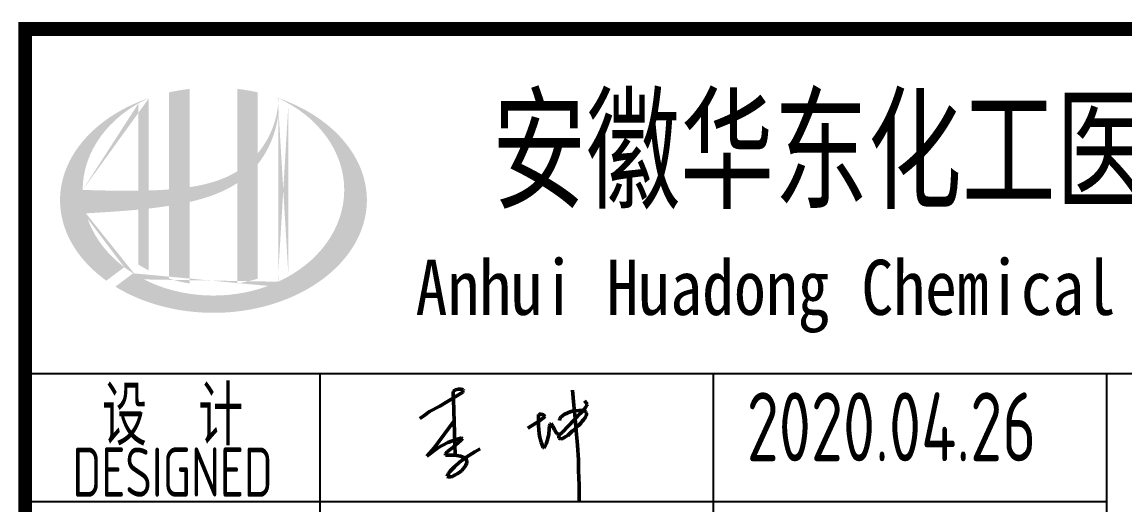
# Model space of a CAD drawing. Extents: x 4532298 to 10139194, y -639876 to -207028.
# Drawn here: x 5196285 to 5201893, y -345576 to -343124 of the extents above; entities that cross this region are included whole.
import ezdxf
from ezdxf.enums import TextEntityAlignment as Align

# ---------------------------------------------------------------- set-up
doc = ezdxf.new("R2010")
doc.units = 0
doc.header["$LTSCALE"] = 1000
doc.header["$MEASUREMENT"] = 0
doc.linetypes.add('2', pattern=[18.5, 12, -3, 0.5, -3])
doc.layers.get('0').update_dxf_attribs({"linetype": 'CONTINUOUS'})
doc.styles.add('AHD', font='sceie.shx', dxfattribs={"width": 0.7, "bigfont": 'sceic.shx'})
doc.styles.add('ECEC_TQ_S', font='')
doc.styles.add('sceie', font='sceie.shx', dxfattribs={"width": 0.7, "bigfont": 'sceic.shx'})
doc.styles.get('ECEC_TQ_S').set_extended_font_data('SimSun')

# ---------------------------------------------------------------- blocks, each defined once
blk = doc.blocks.new('qm')
at = {"lineweight": 50}
for p, q in [((-943465.8, -984521.4), (-943349.4, -984450.5)), ((-943396.1, -984445.4), (-943398.8, -984448.7)), ((-943398.8, -984448.7), (-943398.8, -984459)), ((-943398.8, -984459), (-943396.1, -984488.1)), ((-943386.4, -984438.4), (-943396.1, -984445.4)), ((-943370.6, -984436), (-943386.4, -984438.4)), ((-943358.3, -984436), (-943370.6, -984436)), ((-943347.6, -984439), (-943358.3, -984436)), ((-943349.4, -984450.5), (-943345.2, -984444.2)), ((-943345.2, -984444.2), (-943347.6, -984439)), ((-942790.9, -984440.7), (-942784.5, -984517.7)), ((-943518.6, -984549.7), (-943465.8, -984521.4)), ((-943396.1, -984488.1), (-943388.7, -984770.8)), ((-942784.5, -984517.7), (-942777.6, -984585.2)), ((-942752.8, -984559.9), (-942732.9, -984539.7)), ((-942732.9, -984539.7), (-942725.5, -984529.5)), ((-942718.3, -984507.7), (-942730.2, -984494.8)), ((-942725.5, -984529.5), (-942719.1, -984516.7)), ((-942719.1, -984516.7), (-942717.3, -984511)), ((-942717.3, -984511), (-942718.3, -984507.7)), ((-943568.4, -984584.4), (-943547.1, -984570.6)), ((-943547.1, -984570.6), (-943518.6, -984549.7)), ((-942978.2, -984608), (-942959.2, -984595.7)), ((-942960.5, -984562), (-942964.8, -984565.1)), ((-942964.8, -984565.1), (-942964.8, -984617.8)), ((-942950, -984562), (-942960.5, -984562)), ((-942959.2, -984595.7), (-942938.6, -984581.8)), ((-942941.4, -984566.4), (-942950, -984562)), ((-942930.9, -984574.6), (-942941.4, -984566.4)), ((-942938.6, -984581.8), (-942930.9, -984574.6)), ((-942857.2, -984594.1), (-942856.4, -984584.4)), ((-942856.4, -984584.4), (-942848.4, -984575.4)), ((-942848.4, -984575.4), (-942834.4, -984564.4)), ((-942834.4, -984564.4), (-942815.2, -984555.8)), ((-942815.2, -984555.8), (-942795.5, -984547)), ((-942814.3, -984623.8), (-942783, -984590.7)), ((-942795.5, -984547), (-942776.7, -984545.2)), ((-942783, -984590.7), (-942752.8, -984559.9)), ((-942777.6, -984585.2), (-942772.2, -984646.7)), ((-942776.7, -984545.2), (-942759.3, -984544.3)), ((-942759.3, -984544.3), (-942749.6, -984544.3)), ((-942749.6, -984544.3), (-942735.7, -984544.7)), ((-942736.3, -984591.1), (-942742.2, -984598.4)), ((-942730.4, -984584.2), (-942736.3, -984591.1)), ((-942735.7, -984544.7), (-942730, -984545.5)), ((-942725.6, -984577.1), (-942730.4, -984584.2)), ((-942730, -984545.5), (-942723.8, -984550.4)), ((-942722.2, -984570.7), (-942725.6, -984577.1)), ((-942723.8, -984550.4), (-942720.8, -984557)), ((-942719.7, -984563.8), (-942722.2, -984570.7)), ((-942720.8, -984557), (-942719.7, -984563.8)), ((-943393.3, -984596.7), (-943493.3, -984731.8)), ((-943018.8, -984634.4), (-942999.9, -984622.2)), ((-942999.9, -984622.2), (-942978.2, -984608)), ((-942964.8, -984617.8), (-942962.1, -984644.3)), ((-942962.1, -984644.3), (-942958.8, -984675)), ((-942912.2, -984664.1), (-942909.6, -984639.3)), ((-942909.6, -984639.3), (-942907.9, -984623.6)), ((-942907.9, -984623.6), (-942904.7, -984613.7)), ((-942904.7, -984613.7), (-942900.5, -984610.6)), ((-942900.5, -984610.6), (-942892.1, -984623.8)), ((-942892.1, -984623.8), (-942882.9, -984641.9)), ((-942882.9, -984641.9), (-942871.2, -984660.5)), ((-942842.5, -984654.6), (-942814.3, -984623.8)), ((-942792.4, -984649.6), (-942802.7, -984658.6)), ((-942781.5, -984639.7), (-942792.4, -984649.6)), ((-942772.3, -984630.7), (-942781.5, -984639.7)), ((-942761.4, -984620.1), (-942772.3, -984630.7)), ((-942772.2, -984646.7), (-942766.2, -984719.5)), ((-942749.8, -984607.7), (-942761.4, -984620.1)), ((-942742.2, -984598.4), (-942749.8, -984607.7)), ((-943476, -984734.3), (-943425.2, -984707.2)), ((-943425.2, -984707.2), (-943382.4, -984690.6)), ((-943357.6, -984694.6), (-943400.6, -984732)), ((-943382.4, -984690.6), (-943355, -984683.3)), ((-943350.7, -984686.1), (-943357.6, -984694.6)), ((-943355, -984683.3), (-943350.7, -984686.1)), ((-942958.8, -984675), (-942951.1, -984704.5)), ((-942951.1, -984704.5), (-942940.7, -984732.2)), ((-942925, -984714.3), (-942916.9, -984685.4)), ((-942916.9, -984685.4), (-942912.2, -984664.1)), ((-942871.2, -984660.5), (-942856.6, -984667.4)), ((-942860.9, -984673.9), (-942855.7, -984666.2)), ((-942860.9, -984684.9), (-942860.9, -984673.9)), ((-942850.6, -984688.5), (-942860.9, -984684.9)), ((-942855.7, -984666.2), (-942842.5, -984654.6)), ((-942840.3, -984686.5), (-942850.6, -984688.5)), ((-942827.9, -984678.2), (-942840.3, -984686.5)), ((-942815.9, -984670.1), (-942827.9, -984678.2)), ((-942802.7, -984658.6), (-942815.9, -984670.1)), ((-943493.3, -984731.8), (-943532.7, -984775.8)), ((-943532.7, -984775.8), (-943476, -984734.3)), ((-943426.7, -984752.5), (-943437.7, -984764.8)), ((-943400.6, -984732), (-943426.7, -984752.5)), ((-943328.1, -984779), (-943287.8, -984753.7)), ((-943287.8, -984753.7), (-943261.2, -984739.1)), ((-942940.7, -984732.2), (-942935, -984735.3)), ((-942935, -984735.3), (-942925, -984714.3)), ((-942766.2, -984719.5), (-942760.9, -984794)), ((-943437.7, -984764.8), (-943437.7, -984770)), ((-943437.7, -984770), (-943392.9, -984770)), ((-943392.9, -984770), (-943380.2, -984772.5)), ((-943391, -984829.4), (-943365.3, -984806.5)), ((-943380.2, -984772.5), (-943361.5, -984776)), ((-943365.3, -984806.5), (-943328.1, -984779)), ((-943361.5, -984776), (-943344.6, -984782.3)), ((-943344.6, -984782.3), (-943334.6, -984788.5)), ((-943334.6, -984788.5), (-943328.5, -984800.6)), ((-943328.5, -984809.7), (-943333, -984820.9)), ((-943328.5, -984800.6), (-943328.5, -984809.7)), ((-942760.9, -984794), (-942760.9, -984848.2)), ((-943427.9, -984878.6), (-943422.3, -984863.8)), ((-943422.3, -984863.8), (-943413.6, -984852.5)), ((-943413.6, -984852.5), (-943391, -984829.4)), ((-943397, -984875.8), (-943401.6, -984879.3)), ((-943387.2, -984871.2), (-943397, -984875.8)), ((-943377.6, -984865.5), (-943387.2, -984871.2)), ((-943364.9, -984856.8), (-943377.6, -984865.5)), ((-943354.6, -984848.2), (-943364.9, -984856.8)), ((-943347.5, -984841), (-943354.6, -984848.2)), ((-943340.3, -984832.4), (-943347.5, -984841)), ((-943333, -984820.9), (-943340.3, -984832.4)), ((-942760.9, -984848.2), (-942758, -984923.5)), ((-943424, -984881), (-943427.9, -984878.6)), ((-943412.8, -984881), (-943424, -984881)), ((-943401.6, -984879.3), (-943412.8, -984881)), ((-942758, -984923.5), (-942758, -985007.1))]:
    blk.add_line(p, q, dxfattribs=at)
at = {"style": 'sceie', "width": 0.8}
for p in [(-941169.6, -984626.3), (-941208.7, -985276.9), (-941182.6, -985940.5), (-941143.6, -986591.1), (-941130.5, -987189.7)]:
    blk.add_attdef('2020.04.26', text='', height=350, dxfattribs=at).set_placement(p, align=Align.MIDDLE)

msp = doc.modelspace()

# ---------------------------------------------------------------- hatches: boundary and pattern name
h = msp.add_hatch(color=256)
edge = h.paths.add_edge_path()
edge.add_spline(control_points=[(5197136.8, -344037.2), (5197142.9, -344035.8), (5197149, -344034.4), (5197198.1, -344022.5), (5197240.7, -344009.5), (5197315.7, -343978.4), (5197348.6, -343961.4), (5197379.5, -343940.8)], knot_values=[61.629012, 61.629012, 61.629012, 61.629012, 63.330431, 63.330431, 75.353634, 75.353634, 85.398649, 85.398649, 85.398649, 85.398649], degree=3, periodic=0)
edge.add_line((5197379.5, -343940.8), (5197379.5, -344451.1))
edge.add_spline(control_points=[(5197379.5, -344451.1), (5197396.6, -344448.3), (5197413.6, -344445), (5197448.4, -344436.9), (5197466.1, -344432.1), (5197483.5, -344426.6)], knot_values=[4.908456, 4.908456, 4.908456, 4.908456, 4.992821, 4.992821, 5.083034, 5.083034, 5.083034, 5.083034], degree=3, periodic=0)
edge.add_line((5197483.5, -344426.6), (5197483.5, -343845.2))
edge.add_spline(control_points=[(5197483.5, -343845.2), (5197492.1, -343834.3), (5197500.3, -343822.9), (5197526.4, -343783.3), (5197542.1, -343753.3), (5197571.3, -343680.5), (5197582.5, -343636.7), (5197587.2, -343591.4), (5197587.4, -343590.1), (5197587.5, -343588.9)], knot_values=[97.991744, 97.991744, 97.991744, 97.991744, 101.64219, 101.64219, 110.337975, 110.337975, 121.934322, 121.934322, 122.270691, 122.270691, 122.270691, 122.270691], degree=3, periodic=0)
edge.add_line((5197587.5, -343588.9), (5197587.5, -343518.4))
edge.add_spline(control_points=[(5197587.5, -343518.4), (5197587.4, -343526.1), (5197587, -343533.8), (5197586.5, -343541.5)], knot_values=[126.194075, 126.194075, 126.194075, 126.194075, 128.396762, 128.396762, 128.396762, 128.396762], degree=3, periodic=0)
edge.add_spline(control_points=[(5197586.5, -343541.5), (5197586, -343547.7), (5197585.4, -343553.9), (5197584.6, -343560.1)], knot_values=[124.417049, 124.417049, 124.417049, 124.417049, 126.194075, 126.194075, 126.194075, 126.194075], degree=3, periodic=0)
edge.add_spline(control_points=[(5197584.6, -343560.1), (5197583.5, -343569.2), (5197582, -343578.3), (5197580.2, -343587.4)], knot_values=[121.80529, 121.80529, 121.80529, 121.80529, 124.417049, 124.417049, 124.417049, 124.417049], degree=3, periodic=0)
edge.add_spline(control_points=[(5197580.2, -343587.4), (5197577.8, -343599.6), (5197574.9, -343611.7), (5197571.4, -343623.7)], knot_values=[118.31574, 118.31574, 118.31574, 118.31574, 121.80529, 121.80529, 121.80529, 121.80529], degree=3, periodic=0)
edge.add_spline(control_points=[(5197571.4, -343623.7), (5197567.9, -343635.8), (5197563.8, -343647.9), (5197559.3, -343659.7)], knot_values=[114.795988, 114.795988, 114.795988, 114.795988, 118.31574, 118.31574, 118.31574, 118.31574], degree=3, periodic=0)
edge.add_spline(control_points=[(5197559.3, -343659.7), (5197554.8, -343671.4), (5197549.8, -343682.9), (5197544.4, -343694.3)], knot_values=[111.329641, 111.329641, 111.329641, 111.329641, 114.795988, 114.795988, 114.795988, 114.795988], degree=3, periodic=0)
edge.add_spline(control_points=[(5197544.4, -343694.3), (5197538.9, -343705.8), (5197532.9, -343717.2), (5197526.4, -343728.3)], knot_values=[107.79529, 107.79529, 107.79529, 107.79529, 111.329641, 111.329641, 111.329641, 111.329641], degree=3, periodic=0)
edge.add_spline(control_points=[(5197526.4, -343728.3), (5197520.1, -343739.1), (5197513.4, -343749.6), (5197506.2, -343759.9)], knot_values=[104.343579, 104.343579, 104.343579, 104.343579, 107.79529, 107.79529, 107.79529, 107.79529], degree=3, periodic=0)
edge.add_spline(control_points=[(5197506.2, -343759.9), (5197499, -343770.3), (5197491.4, -343780.3), (5197483.5, -343790)], knot_values=[100.8507, 100.8507, 100.8507, 100.8507, 104.343579, 104.343579, 104.343579, 104.343579], degree=3, periodic=0)
edge.add_line((5197483.5, -343790), (5197483.5, -343480.8))
edge.add_spline(control_points=[(5197483.5, -343480.8), (5197449.4, -343473.2), (5197414.6, -343467.3), (5197379.5, -343463.2)], knot_values=[4.423999, 4.423999, 4.423999, 4.423999, 4.558741, 4.558741, 4.558741, 4.558741], degree=3, periodic=0)
edge.add_line((5197379.5, -343463.2), (5197379.5, -343881.4))
edge.add_spline(control_points=[(5197379.5, -343881.4), (5197307.5, -343925.9), (5197223.3, -343949.1), (5197136.8, -343962.2)], knot_values=[63.246215, 63.246215, 63.246215, 63.246215, 87.689124, 87.689124, 87.689124, 87.689124], degree=3, periodic=0)
edge.add_line((5197136.8, -343962.2), (5197136.8, -343463.2))
edge.add_spline(control_points=[(5197136.8, -343463.2), (5197101.6, -343467.3), (5197066.9, -343473.2), (5197032.8, -343480.8)], knot_values=[4.866038, 4.866038, 4.866038, 4.866038, 5.000777, 5.000777, 5.000777, 5.000777], degree=3, periodic=0)
edge.add_line((5197032.8, -343480.8), (5197032.8, -343973.6))
edge.add_spline(control_points=[(5197032.8, -343973.6), (5197031.1, -343973.7), (5196996.2, -343976.4), (5196961.6, -343978.1), (5196928.8, -343979.1)], knot_values=[43.657356, 43.657356, 43.657356, 43.657356, 44.134253, 53.497092, 53.497092, 53.497092, 53.497092], degree=3, periodic=0)
edge.add_line((5196928.8, -343979.1), (5196928.8, -343510))
edge.add_spline(control_points=[(5196928.8, -343510), (5196911.8, -343515.9), (5196895, -343522.2), (5196878.6, -343528.9)], knot_values=[5.14157, 5.14157, 5.14157, 5.14157, 5.212921, 5.212921, 5.212921, 5.212921], degree=3, periodic=0)
edge.add_spline(control_points=[(5196878.6, -343528.9), (5196871.7, -343531.7), (5196864.9, -343534.6), (5196832.6, -343548.8), (5196808.1, -343561.1), (5196784.6, -343574.3)], knot_values=[5.212921, 5.212921, 5.212921, 5.212921, 5.24296, 5.24296, 5.355623, 5.355623, 5.355623, 5.355623], degree=3, periodic=0)
edge.add_spline(control_points=[(5196784.6, -343574.3), (5196769.7, -343582.6), (5196755.3, -343591.4), (5196741.3, -343600.5)], knot_values=[5.355623, 5.355623, 5.355623, 5.355623, 5.426974, 5.426974, 5.426974, 5.426974], degree=3, periodic=0)
edge.add_spline(control_points=[(5196741.3, -343600.5), (5196733.9, -343605.3), (5196726.6, -343610.2), (5196713.1, -343619.7), (5196706.9, -343624.2), (5196700.7, -343628.8)], knot_values=[5.426974, 5.426974, 5.426974, 5.426974, 5.464765, 5.464765, 5.498325, 5.498325, 5.498325, 5.498325], degree=3, periodic=0)
edge.add_spline(control_points=[(5196700.7, -343628.8), (5196674.7, -343648.4), (5196650.6, -343669.3), (5196628.7, -343691.2)], knot_values=[5.498325, 5.498325, 5.498325, 5.498325, 5.641027, 5.641027, 5.641027, 5.641027], degree=3, periodic=0)
edge.add_spline(control_points=[(5196628.7, -343691.2), (5196621.7, -343698.2), (5196614.9, -343705.3), (5196594.5, -343727.9), (5196581.6, -343743.8), (5196569.8, -343760)], knot_values=[5.641027, 5.641027, 5.641027, 5.641027, 5.686569, 5.686569, 5.783729, 5.783729, 5.783729, 5.783729], degree=3, periodic=0)
edge.add_spline(control_points=[(5196569.8, -343760), (5196554.7, -343780.7), (5196541.4, -343802.1), (5196528.3, -343827.1), (5196526.7, -343830.3), (5196525.1, -343833.4)], knot_values=[5.783729, 5.783729, 5.783729, 5.783729, 5.908374, 5.908374, 5.92643, 5.92643, 5.92643, 5.92643], degree=3, periodic=0)
edge.add_spline(control_points=[(5196525.1, -343833.4), (5196512.6, -343858.6), (5196502.6, -343884.2), (5196495.1, -343910.2)], knot_values=[5.92643, 5.92643, 5.92643, 5.92643, 6.069132, 6.069132, 6.069132, 6.069132], degree=3, periodic=0)
edge.add_spline(control_points=[(5196495.1, -343910.2), (5196491.9, -343921.3), (5196489.1, -343932.4), (5196483.7, -343958.6), (5196481.5, -343973.6), (5196480, -343988.7)], knot_values=[6.069132, 6.069132, 6.069132, 6.069132, 6.130179, 6.130179, 6.211834, 6.211834, 6.211834, 6.211834], degree=3, periodic=0)
edge.add_spline(control_points=[(5196480, -343988.7), (5196478.8, -344001.8), (5196478.1, -344015), (5196478.1, -344028.2)], knot_values=[6.211834, 6.211834, 6.211834, 6.211834, 6.283185, 6.283185, 6.283185, 6.283185], degree=3, periodic=0)
edge.add_spline(control_points=[(5196478.1, -344028.2), (5196478.1, -344037.6), (5196478.5, -344046.9), (5196479.1, -344056.2)], knot_values=[6.283185, 6.283185, 6.283185, 6.283185, 6.333655, 6.333655, 6.333655, 6.333655], degree=3, periodic=0)
edge.add_spline(control_points=[(5196479.1, -344056.2), (5196480.3, -344074.9), (5196482.9, -344093.5), (5196486.6, -344112)], knot_values=[6.333655, 6.333655, 6.333655, 6.333655, 6.434594, 6.434594, 6.434594, 6.434594], degree=3, periodic=0)
edge.add_spline(control_points=[(5196486.6, -344112), (5196486.9, -344113.2), (5196487.1, -344114.4), (5196491.1, -344132.9), (5196495.8, -344150.1), (5196501.7, -344167.1)], knot_values=[6.434594, 6.434594, 6.434594, 6.434594, 6.441278, 6.441278, 6.535532, 6.535532, 6.535532, 6.535532], degree=3, periodic=0)
edge.add_spline(control_points=[(5196501.7, -344167.1), (5196507.9, -344185.4), (5196515.4, -344203.4), (5196524.2, -344221.2)], knot_values=[6.535532, 6.535532, 6.535532, 6.535532, 6.636471, 6.636471, 6.636471, 6.636471], degree=3, periodic=0)
edge.add_spline(control_points=[(5196524.2, -344221.2), (5196526.4, -344225.7), (5196528.7, -344230.1), (5196538, -344247.8), (5196545.7, -344260.8), (5196554.1, -344273.6)], knot_values=[6.636471, 6.636471, 6.636471, 6.636471, 6.661894, 6.661894, 6.73741, 6.73741, 6.73741, 6.73741], degree=3, periodic=0)
edge.add_spline(control_points=[(5196554.1, -344273.6), (5196565.3, -344290.8), (5196577.6, -344307.6), (5196591.2, -344324)], knot_values=[6.73741, 6.73741, 6.73741, 6.73741, 6.838349, 6.838349, 6.838349, 6.838349], degree=3, periodic=0)
edge.add_spline(control_points=[(5196591.2, -344324), (5196597.1, -344331.1), (5196603.2, -344338.2), (5196617.8, -344354.2), (5196626.3, -344363), (5196635.2, -344371.6)], knot_values=[6.838349, 6.838349, 6.838349, 6.838349, 6.88251, 6.88251, 6.939288, 6.939288, 6.939288, 6.939288], degree=3, periodic=0)
edge.add_spline(control_points=[(5196635.2, -344371.6), (5196651, -344387), (5196667.8, -344401.8), (5196685.7, -344416)], knot_values=[6.939288, 6.939288, 6.939288, 6.939288, 7.040227, 7.040227, 7.040227, 7.040227], degree=3, periodic=0)
edge.add_spline(control_points=[(5196685.7, -344416), (5196694.7, -344423.1), (5196703.9, -344430.1), (5196713.3, -344436.9)], knot_values=[7.040227, 7.040227, 7.040227, 7.040227, 7.090696, 7.090696, 7.090696, 7.090696], degree=3, periodic=0)
edge.add_line((5196713.3, -344436.9), (5196804.5, -344368.5))
edge.add_ellipse((5197258.1, -343976.2), major_axis=(665, 0), ratio=0.806676, start_angle=192.819, end_angle=226.9853, ccw=False)
edge.add_spline(control_points=[(5196609.7, -344095.3), (5196633.7, -344093.8), (5196657.8, -344092.3), (5196746.5, -344086.8), (5196811.3, -344082.5), (5196876.8, -344076.2)], knot_values=[11.398263, 11.398263, 11.398263, 11.398263, 18.40729, 18.40729, 37.18094, 37.18094, 37.18094, 37.18094], degree=3, periodic=0)
edge.add_line((5196876.8, -344076.2), (5196876.8, -344355.2))
edge.add_spline(control_points=[(5196876.8, -344355.2), (5196880.4, -344357.5), (5196884, -344359.7), (5196900.9, -344369.9), (5196914.7, -344377.4), (5196928.8, -344384.6)], knot_values=[4.049945, 4.049945, 4.049945, 4.049945, 4.072021, 4.072021, 4.153257, 4.153257, 4.153257, 4.153257], degree=3, periodic=0)
edge.add_line((5196928.8, -344384.6), (5196928.8, -344070.7))
edge.add_spline(control_points=[(5196928.8, -344070.7), (5196961, -344067), (5196993.4, -344062.8), (5197028.2, -344057.4), (5197030.5, -344057.1), (5197032.8, -344056.7)], knot_values=[42.135009, 42.135009, 42.135009, 42.135009, 51.307228, 51.307228, 51.948574, 51.948574, 51.948574, 51.948574], degree=3, periodic=0)
edge.add_line((5197032.8, -344056.7), (5197032.8, -344426.7))
edge.add_spline(control_points=[(5197032.8, -344426.7), (5197066.4, -344437.2), (5197101.3, -344445.4), (5197136.8, -344451.1)], knot_values=[4.34174, 4.34174, 4.34174, 4.34174, 4.516316, 4.516316, 4.516316, 4.516316], degree=3, periodic=0)
edge.add_line((5197136.8, -344451.1), (5197136.8, -344037.2))
edge = h.paths.add_edge_path(flags=16)
edge.add_ellipse((5197258.1, -343976.2), major_axis=(665, 0), ratio=0.806676, start_angle=124.9875, end_angle=179.999, ccw=False)
edge.add_line((5196876.8, -343536.7), (5196876.8, -343980.3))
edge.add_spline(control_points=[(5196876.8, -343980.3), (5196781.5, -343981.6), (5196687.5, -343978.6), (5196593.1, -343976.2)], knot_values=[11.27373, 11.27373, 11.27373, 11.27373, 38.687513, 38.687513, 38.687513, 38.687513], degree=3, periodic=0)
edge = h.paths.add_edge_path()
edge.add_spline(control_points=[(5196759.3, -344467.4), (5196790.4, -344486.4), (5196823.5, -344503.6), (5196908.1, -344540.9), (5196961.4, -344558.7), (5197072.1, -344585.3), (5197129.6, -344594), (5197245.7, -344601.8), (5197304.4, -344600.8), (5197420, -344589.4), (5197476.8, -344578.8), (5197585.9, -344548.8), (5197638, -344529.2), (5197734.9, -344482.4), (5197779.7, -344455), (5197859.6, -344394.1), (5197894.8, -344360.5), (5197954.1, -344289), (5197978.3, -344251.1), (5198014.6, -344173), (5198026.9, -344132.8), (5198039.5, -344051.6), (5198039.8, -344010.6), (5198028.3, -343929.1), (5198016.5, -343888.6), (5197980.9, -343809.9), (5197957.1, -343771.7), (5197898.3, -343699.5), (5197863.2, -343665.6), (5197783.4, -343603.9), (5197738.7, -343576.2), (5197657.5, -343536.5), (5197623.1, -343522.2), (5197587.5, -343510)], knot_values=[0.886421, 0.886421, 0.886421, 0.886421, 1.040557, 1.040557, 1.261172, 1.261172, 1.481788, 1.481788, 1.702404, 1.702404, 1.92302, 1.92302, 2.143636, 2.143636, 2.364252, 2.364252, 2.584868, 2.584868, 2.805484, 2.805484, 3.026099, 3.026099, 3.246715, 3.246715, 3.46852, 3.46852, 3.690325, 3.690325, 3.91213, 3.91213, 4.133935, 4.133935, 4.283209, 4.283209, 4.283209, 4.283209], degree=3, periodic=0)
edge.add_line((5197587.5, -343510), (5197587.5, -343510.1))
edge.add_spline(control_points=[(5197587.5, -343510.2), (5197587.5, -343512.9), (5197587.5, -343515.7), (5197587.5, -343518.4)], knot_values=[128.396762, 128.396762, 128.396762, 128.396762, 129.192193, 129.192193, 129.192193, 129.192193], degree=3, periodic=0)
edge.add_line((5197587.5, -343518.4), (5197587.5, -344442.3))
edge.add_ellipse((5197258.1, -343976.2), major_axis=(665, 0), ratio=0.806676, start_angle=232.1054, end_angle=299.6833, ccw=False)
edge.add_line((5196849.7, -344399.6), (5196759.3, -344467.4))
edge = h.paths.add_edge_path(flags=16)
edge.add_ellipse((5197258.1, -343976.2), major_axis=(665, 0), ratio=0.806676, start_angle=304.9875, end_angle=415.0121, ccw=False)
edge.add_line((5197639.5, -344415.7), (5197639.5, -343536.7))
h = msp.add_hatch(color=256)
edge = h.paths.add_edge_path()
edge.add_spline(control_points=[(5197136.8, -344037.2), (5197142.9, -344035.8), (5197149, -344034.4), (5197198.1, -344022.5), (5197240.7, -344009.5), (5197315.7, -343978.4), (5197348.6, -343961.4), (5197379.5, -343940.8)], knot_values=[61.629012, 61.629012, 61.629012, 61.629012, 63.330431, 63.330431, 75.353634, 75.353634, 85.398649, 85.398649, 85.398649, 85.398649], degree=3, periodic=0)
edge.add_line((5197379.5, -343940.8), (5197379.5, -344451.1))
edge.add_spline(control_points=[(5197379.5, -344451.1), (5197396.6, -344448.3), (5197413.6, -344445), (5197448.4, -344436.9), (5197466.1, -344432.1), (5197483.5, -344426.6)], knot_values=[4.908456, 4.908456, 4.908456, 4.908456, 4.992821, 4.992821, 5.083034, 5.083034, 5.083034, 5.083034], degree=3, periodic=0)
edge.add_line((5197483.5, -344426.6), (5197483.5, -343845.2))
edge.add_spline(control_points=[(5197483.5, -343845.2), (5197492.1, -343834.3), (5197500.3, -343822.9), (5197526.4, -343783.3), (5197542.1, -343753.3), (5197571.3, -343680.5), (5197582.5, -343636.7), (5197587.2, -343591.4), (5197587.4, -343590.1), (5197587.5, -343588.9)], knot_values=[97.991744, 97.991744, 97.991744, 97.991744, 101.64219, 101.64219, 110.337975, 110.337975, 121.934322, 121.934322, 122.270691, 122.270691, 122.270691, 122.270691], degree=3, periodic=0)
edge.add_line((5197587.5, -343588.9), (5197587.5, -343518.4))
edge.add_spline(control_points=[(5197587.5, -343518.4), (5197587.4, -343526.1), (5197587, -343533.8), (5197586.5, -343541.5)], knot_values=[126.194075, 126.194075, 126.194075, 126.194075, 128.396762, 128.396762, 128.396762, 128.396762], degree=3, periodic=0)
edge.add_spline(control_points=[(5197586.5, -343541.5), (5197586, -343547.7), (5197585.4, -343553.9), (5197584.6, -343560.1)], knot_values=[124.417049, 124.417049, 124.417049, 124.417049, 126.194075, 126.194075, 126.194075, 126.194075], degree=3, periodic=0)
edge.add_spline(control_points=[(5197584.6, -343560.1), (5197583.5, -343569.2), (5197582, -343578.3), (5197580.2, -343587.4)], knot_values=[121.80529, 121.80529, 121.80529, 121.80529, 124.417049, 124.417049, 124.417049, 124.417049], degree=3, periodic=0)
edge.add_spline(control_points=[(5197580.2, -343587.4), (5197577.8, -343599.6), (5197574.9, -343611.7), (5197571.4, -343623.7)], knot_values=[118.31574, 118.31574, 118.31574, 118.31574, 121.80529, 121.80529, 121.80529, 121.80529], degree=3, periodic=0)
edge.add_spline(control_points=[(5197571.4, -343623.7), (5197567.9, -343635.8), (5197563.8, -343647.9), (5197559.3, -343659.7)], knot_values=[114.795988, 114.795988, 114.795988, 114.795988, 118.31574, 118.31574, 118.31574, 118.31574], degree=3, periodic=0)
edge.add_spline(control_points=[(5197559.3, -343659.7), (5197554.8, -343671.4), (5197549.8, -343682.9), (5197544.4, -343694.3)], knot_values=[111.329641, 111.329641, 111.329641, 111.329641, 114.795988, 114.795988, 114.795988, 114.795988], degree=3, periodic=0)
edge.add_spline(control_points=[(5197544.4, -343694.3), (5197538.9, -343705.8), (5197532.9, -343717.2), (5197526.4, -343728.3)], knot_values=[107.79529, 107.79529, 107.79529, 107.79529, 111.329641, 111.329641, 111.329641, 111.329641], degree=3, periodic=0)
edge.add_spline(control_points=[(5197526.4, -343728.3), (5197520.1, -343739.1), (5197513.4, -343749.6), (5197506.2, -343759.9)], knot_values=[104.343579, 104.343579, 104.343579, 104.343579, 107.79529, 107.79529, 107.79529, 107.79529], degree=3, periodic=0)
edge.add_spline(control_points=[(5197506.2, -343759.9), (5197499, -343770.3), (5197491.4, -343780.3), (5197483.5, -343790)], knot_values=[100.8507, 100.8507, 100.8507, 100.8507, 104.343579, 104.343579, 104.343579, 104.343579], degree=3, periodic=0)
edge.add_line((5197483.5, -343790), (5197483.5, -343480.8))
edge.add_spline(control_points=[(5197483.5, -343480.8), (5197449.4, -343473.2), (5197414.6, -343467.3), (5197379.5, -343463.2)], knot_values=[4.423999, 4.423999, 4.423999, 4.423999, 4.558741, 4.558741, 4.558741, 4.558741], degree=3, periodic=0)
edge.add_line((5197379.5, -343463.2), (5197379.5, -343881.4))
edge.add_spline(control_points=[(5197379.5, -343881.4), (5197307.5, -343925.9), (5197223.3, -343949.1), (5197136.8, -343962.2)], knot_values=[63.246215, 63.246215, 63.246215, 63.246215, 87.689124, 87.689124, 87.689124, 87.689124], degree=3, periodic=0)
edge.add_line((5197136.8, -343962.2), (5197136.8, -343463.2))
edge.add_spline(control_points=[(5197136.8, -343463.2), (5197101.6, -343467.3), (5197066.9, -343473.2), (5197032.8, -343480.8)], knot_values=[4.866038, 4.866038, 4.866038, 4.866038, 5.000777, 5.000777, 5.000777, 5.000777], degree=3, periodic=0)
edge.add_line((5197032.8, -343480.8), (5197032.8, -343973.6))
edge.add_spline(control_points=[(5197032.8, -343973.6), (5197031.1, -343973.7), (5196996.2, -343976.4), (5196961.6, -343978.1), (5196928.8, -343979.1)], knot_values=[43.657356, 43.657356, 43.657356, 43.657356, 44.134253, 53.497092, 53.497092, 53.497092, 53.497092], degree=3, periodic=0)
edge.add_line((5196928.8, -343979.1), (5196928.8, -343510))
edge.add_spline(control_points=[(5196928.8, -343510), (5196911.8, -343515.9), (5196895, -343522.2), (5196878.6, -343528.9)], knot_values=[5.14157, 5.14157, 5.14157, 5.14157, 5.212921, 5.212921, 5.212921, 5.212921], degree=3, periodic=0)
edge.add_spline(control_points=[(5196878.6, -343528.9), (5196871.7, -343531.7), (5196864.9, -343534.6), (5196832.6, -343548.8), (5196808.1, -343561.1), (5196784.6, -343574.3)], knot_values=[5.212921, 5.212921, 5.212921, 5.212921, 5.24296, 5.24296, 5.355623, 5.355623, 5.355623, 5.355623], degree=3, periodic=0)
edge.add_spline(control_points=[(5196784.6, -343574.3), (5196769.7, -343582.6), (5196755.3, -343591.4), (5196741.3, -343600.5)], knot_values=[5.355623, 5.355623, 5.355623, 5.355623, 5.426974, 5.426974, 5.426974, 5.426974], degree=3, periodic=0)
edge.add_spline(control_points=[(5196741.3, -343600.5), (5196733.9, -343605.3), (5196726.6, -343610.2), (5196713.1, -343619.7), (5196706.9, -343624.2), (5196700.7, -343628.8)], knot_values=[5.426974, 5.426974, 5.426974, 5.426974, 5.464765, 5.464765, 5.498325, 5.498325, 5.498325, 5.498325], degree=3, periodic=0)
edge.add_spline(control_points=[(5196700.7, -343628.8), (5196674.7, -343648.4), (5196650.6, -343669.3), (5196628.7, -343691.2)], knot_values=[5.498325, 5.498325, 5.498325, 5.498325, 5.641027, 5.641027, 5.641027, 5.641027], degree=3, periodic=0)
edge.add_spline(control_points=[(5196628.7, -343691.2), (5196621.7, -343698.2), (5196614.9, -343705.3), (5196594.5, -343727.9), (5196581.6, -343743.8), (5196569.8, -343760)], knot_values=[5.641027, 5.641027, 5.641027, 5.641027, 5.686569, 5.686569, 5.783729, 5.783729, 5.783729, 5.783729], degree=3, periodic=0)
edge.add_spline(control_points=[(5196569.8, -343760), (5196554.7, -343780.7), (5196541.4, -343802.1), (5196528.3, -343827.1), (5196526.7, -343830.3), (5196525.1, -343833.4)], knot_values=[5.783729, 5.783729, 5.783729, 5.783729, 5.908374, 5.908374, 5.92643, 5.92643, 5.92643, 5.92643], degree=3, periodic=0)
edge.add_spline(control_points=[(5196525.1, -343833.4), (5196512.6, -343858.6), (5196502.6, -343884.2), (5196495.1, -343910.2)], knot_values=[5.92643, 5.92643, 5.92643, 5.92643, 6.069132, 6.069132, 6.069132, 6.069132], degree=3, periodic=0)
edge.add_spline(control_points=[(5196495.1, -343910.2), (5196491.9, -343921.3), (5196489.1, -343932.4), (5196483.7, -343958.6), (5196481.5, -343973.6), (5196480, -343988.7)], knot_values=[6.069132, 6.069132, 6.069132, 6.069132, 6.130179, 6.130179, 6.211834, 6.211834, 6.211834, 6.211834], degree=3, periodic=0)
edge.add_spline(control_points=[(5196480, -343988.7), (5196478.8, -344001.8), (5196478.1, -344015), (5196478.1, -344028.2)], knot_values=[6.211834, 6.211834, 6.211834, 6.211834, 6.283185, 6.283185, 6.283185, 6.283185], degree=3, periodic=0)
edge.add_spline(control_points=[(5196478.1, -344028.2), (5196478.1, -344037.6), (5196478.5, -344046.9), (5196479.1, -344056.2)], knot_values=[6.283185, 6.283185, 6.283185, 6.283185, 6.333655, 6.333655, 6.333655, 6.333655], degree=3, periodic=0)
edge.add_spline(control_points=[(5196479.1, -344056.2), (5196480.3, -344074.9), (5196482.9, -344093.5), (5196486.6, -344112)], knot_values=[6.333655, 6.333655, 6.333655, 6.333655, 6.434594, 6.434594, 6.434594, 6.434594], degree=3, periodic=0)
edge.add_spline(control_points=[(5196486.6, -344112), (5196486.9, -344113.2), (5196487.1, -344114.4), (5196491.1, -344132.9), (5196495.8, -344150.1), (5196501.7, -344167.1)], knot_values=[6.434594, 6.434594, 6.434594, 6.434594, 6.441278, 6.441278, 6.535532, 6.535532, 6.535532, 6.535532], degree=3, periodic=0)
edge.add_spline(control_points=[(5196501.7, -344167.1), (5196507.9, -344185.4), (5196515.4, -344203.4), (5196524.2, -344221.2)], knot_values=[6.535532, 6.535532, 6.535532, 6.535532, 6.636471, 6.636471, 6.636471, 6.636471], degree=3, periodic=0)
edge.add_spline(control_points=[(5196524.2, -344221.2), (5196526.4, -344225.7), (5196528.7, -344230.1), (5196538, -344247.8), (5196545.7, -344260.8), (5196554.1, -344273.6)], knot_values=[6.636471, 6.636471, 6.636471, 6.636471, 6.661894, 6.661894, 6.73741, 6.73741, 6.73741, 6.73741], degree=3, periodic=0)
edge.add_spline(control_points=[(5196554.1, -344273.6), (5196565.3, -344290.8), (5196577.6, -344307.6), (5196591.2, -344324)], knot_values=[6.73741, 6.73741, 6.73741, 6.73741, 6.838349, 6.838349, 6.838349, 6.838349], degree=3, periodic=0)
edge.add_spline(control_points=[(5196591.2, -344324), (5196597.1, -344331.1), (5196603.2, -344338.2), (5196617.8, -344354.2), (5196626.3, -344363), (5196635.2, -344371.6)], knot_values=[6.838349, 6.838349, 6.838349, 6.838349, 6.88251, 6.88251, 6.939288, 6.939288, 6.939288, 6.939288], degree=3, periodic=0)
edge.add_spline(control_points=[(5196635.2, -344371.6), (5196651, -344387), (5196667.8, -344401.8), (5196685.7, -344416)], knot_values=[6.939288, 6.939288, 6.939288, 6.939288, 7.040227, 7.040227, 7.040227, 7.040227], degree=3, periodic=0)
edge.add_spline(control_points=[(5196685.7, -344416), (5196694.7, -344423.1), (5196703.9, -344430.1), (5196713.3, -344436.9)], knot_values=[7.040227, 7.040227, 7.040227, 7.040227, 7.090696, 7.090696, 7.090696, 7.090696], degree=3, periodic=0)
edge.add_line((5196713.3, -344436.9), (5196804.5, -344368.5))
edge.add_ellipse((5197258.1, -343976.2), major_axis=(665, 0), ratio=0.806676, start_angle=192.819, end_angle=226.9853, ccw=False)
edge.add_spline(control_points=[(5196609.7, -344095.3), (5196633.7, -344093.8), (5196657.8, -344092.3), (5196746.5, -344086.8), (5196811.3, -344082.5), (5196876.8, -344076.2)], knot_values=[11.398263, 11.398263, 11.398263, 11.398263, 18.40729, 18.40729, 37.18094, 37.18094, 37.18094, 37.18094], degree=3, periodic=0)
edge.add_line((5196876.8, -344076.2), (5196876.8, -344355.2))
edge.add_spline(control_points=[(5196876.8, -344355.2), (5196880.4, -344357.5), (5196884, -344359.7), (5196900.9, -344369.9), (5196914.7, -344377.4), (5196928.8, -344384.6)], knot_values=[4.049945, 4.049945, 4.049945, 4.049945, 4.072021, 4.072021, 4.153257, 4.153257, 4.153257, 4.153257], degree=3, periodic=0)
edge.add_line((5196928.8, -344384.6), (5196928.8, -344070.7))
edge.add_spline(control_points=[(5196928.8, -344070.7), (5196961, -344067), (5196993.4, -344062.8), (5197028.2, -344057.4), (5197030.5, -344057.1), (5197032.8, -344056.7)], knot_values=[42.135009, 42.135009, 42.135009, 42.135009, 51.307228, 51.307228, 51.948574, 51.948574, 51.948574, 51.948574], degree=3, periodic=0)
edge.add_line((5197032.8, -344056.7), (5197032.8, -344426.7))
edge.add_spline(control_points=[(5197032.8, -344426.7), (5197066.4, -344437.2), (5197101.3, -344445.4), (5197136.8, -344451.1)], knot_values=[4.34174, 4.34174, 4.34174, 4.34174, 4.516316, 4.516316, 4.516316, 4.516316], degree=3, periodic=0)
edge.add_line((5197136.8, -344451.1), (5197136.8, -344037.2))
edge = h.paths.add_edge_path(flags=16)
edge.add_ellipse((5197258.1, -343976.2), major_axis=(665, 0), ratio=0.806676, start_angle=124.9875, end_angle=179.999, ccw=False)
edge.add_line((5196876.8, -343536.7), (5196876.8, -343980.3))
edge.add_spline(control_points=[(5196876.8, -343980.3), (5196781.5, -343981.6), (5196687.5, -343978.6), (5196593.1, -343976.2)], knot_values=[11.27373, 11.27373, 11.27373, 11.27373, 38.687513, 38.687513, 38.687513, 38.687513], degree=3, periodic=0)
edge = h.paths.add_edge_path()
edge.add_spline(control_points=[(5196759.3, -344467.4), (5196790.4, -344486.4), (5196823.5, -344503.6), (5196908.1, -344540.9), (5196961.4, -344558.7), (5197072.1, -344585.3), (5197129.6, -344594), (5197245.7, -344601.8), (5197304.4, -344600.8), (5197420, -344589.4), (5197476.8, -344578.8), (5197585.9, -344548.8), (5197638, -344529.2), (5197734.9, -344482.4), (5197779.7, -344455), (5197859.6, -344394.1), (5197894.8, -344360.5), (5197954.1, -344289), (5197978.3, -344251.1), (5198014.6, -344173), (5198026.9, -344132.8), (5198039.5, -344051.6), (5198039.8, -344010.6), (5198028.3, -343929.1), (5198016.5, -343888.6), (5197980.9, -343809.9), (5197957.1, -343771.7), (5197898.3, -343699.5), (5197863.2, -343665.6), (5197783.4, -343603.9), (5197738.7, -343576.2), (5197657.5, -343536.5), (5197623.1, -343522.2), (5197587.5, -343510)], knot_values=[0.886421, 0.886421, 0.886421, 0.886421, 1.040557, 1.040557, 1.261172, 1.261172, 1.481788, 1.481788, 1.702404, 1.702404, 1.92302, 1.92302, 2.143636, 2.143636, 2.364252, 2.364252, 2.584868, 2.584868, 2.805484, 2.805484, 3.026099, 3.026099, 3.246715, 3.246715, 3.46852, 3.46852, 3.690325, 3.690325, 3.91213, 3.91213, 4.133935, 4.133935, 4.283209, 4.283209, 4.283209, 4.283209], degree=3, periodic=0)
edge.add_line((5197587.5, -343510), (5197587.5, -343510.1))
edge.add_spline(control_points=[(5197587.5, -343510.2), (5197587.5, -343512.9), (5197587.5, -343515.7), (5197587.5, -343518.4)], knot_values=[128.396762, 128.396762, 128.396762, 128.396762, 129.192193, 129.192193, 129.192193, 129.192193], degree=3, periodic=0)
edge.add_line((5197587.5, -343518.4), (5197587.5, -344442.3))
edge.add_ellipse((5197258.1, -343976.2), major_axis=(665, 0), ratio=0.806676, start_angle=232.1054, end_angle=299.6833, ccw=False)
edge.add_line((5196849.7, -344399.6), (5196759.3, -344467.4))
edge = h.paths.add_edge_path(flags=16)
edge.add_ellipse((5197258.1, -343976.2), major_axis=(665, 0), ratio=0.806676, start_angle=304.9875, end_angle=415.0121, ccw=False)
edge.add_line((5197639.5, -344415.7), (5197639.5, -343536.7))

# ---------------------------------------------------------------- linework, layer by layer
for p, q in [((5196300.3, -344908.8), (5214300.3, -344908.8)), ((5197800.3, -348158.8), (5197800.3, -344908.8)), ((5199800.3, -348158.8), (5199800.3, -344908.8)), ((5201800.3, -348158.8), (5201800.3, -344908.8)), ((5196300.3, -345558.8), (5201800.3, -345558.8))]:
    msp.add_line(p, q)
msp.add_lwpolyline([(5214300.3, -343158.8, 70, 70, 0), (5196300.3, -343158.8, 70, 70, 0), (5196300.3, -349158.8, 0, 0, 0)], format="xyseb")
at = {"const_width": 70}
msp.add_lwpolyline([(5196300.3, -343158.8), (5196300.3, -349158.8)], dxfattribs=at)

# ---------------------------------------------------------------- block references
at = {"color": 4, "linetype": '2'}
ref = msp.add_blockref('qm', (6141875.1, 639447.7), dxfattribs=at)
ref.add_attrib('2020.04.26', '2020.04.26', dxfattribs={"height": 350, "style": 'sceie', "width": 0.8}).set_placement((5200705.5, -345178.6), align=Align.MIDDLE)

# ---------------------------------------------------------------- texts
for s, height, style, width, p in [('安徽华东化工医药工程有限责任公司', 500, 'ECEC_TQ_S', 0.7, (5202495.2, -343758.8)), ('安徽华东化工医药工程有限责任公司', 500, 'ECEC_TQ_S', 0.7, (5202495.2, -343758.8)), ('Anhui Huadong Chemical & Medical Engineering Co.,Ltd', 280, 'ECEC_TQ_S', 0.85, (5202495.2, -344508.8)), ('Anhui Huadong Chemical & Medical Engineering Co.,Ltd', 280, 'ECEC_TQ_S', 0.85, (5202495.2, -344508.8)), ('设  计', 300, 'AHD', 0.8, (5197050.3, -345108.8)), ('设  计', 300, 'AHD', 0.8, (5197050.3, -345108.8)), ('DESIGNED', 250, 'AHD', 0.8, (5197050.3, -345408.8)), ('DESIGNED', 250, 'AHD', 0.8, (5197050.3, -345408.8))]:
    msp.add_text(s, height=height, dxfattribs=dict(style=style, width=width)).set_placement(p, align=Align.MIDDLE)

doc.saveas('drawing.dxf')
